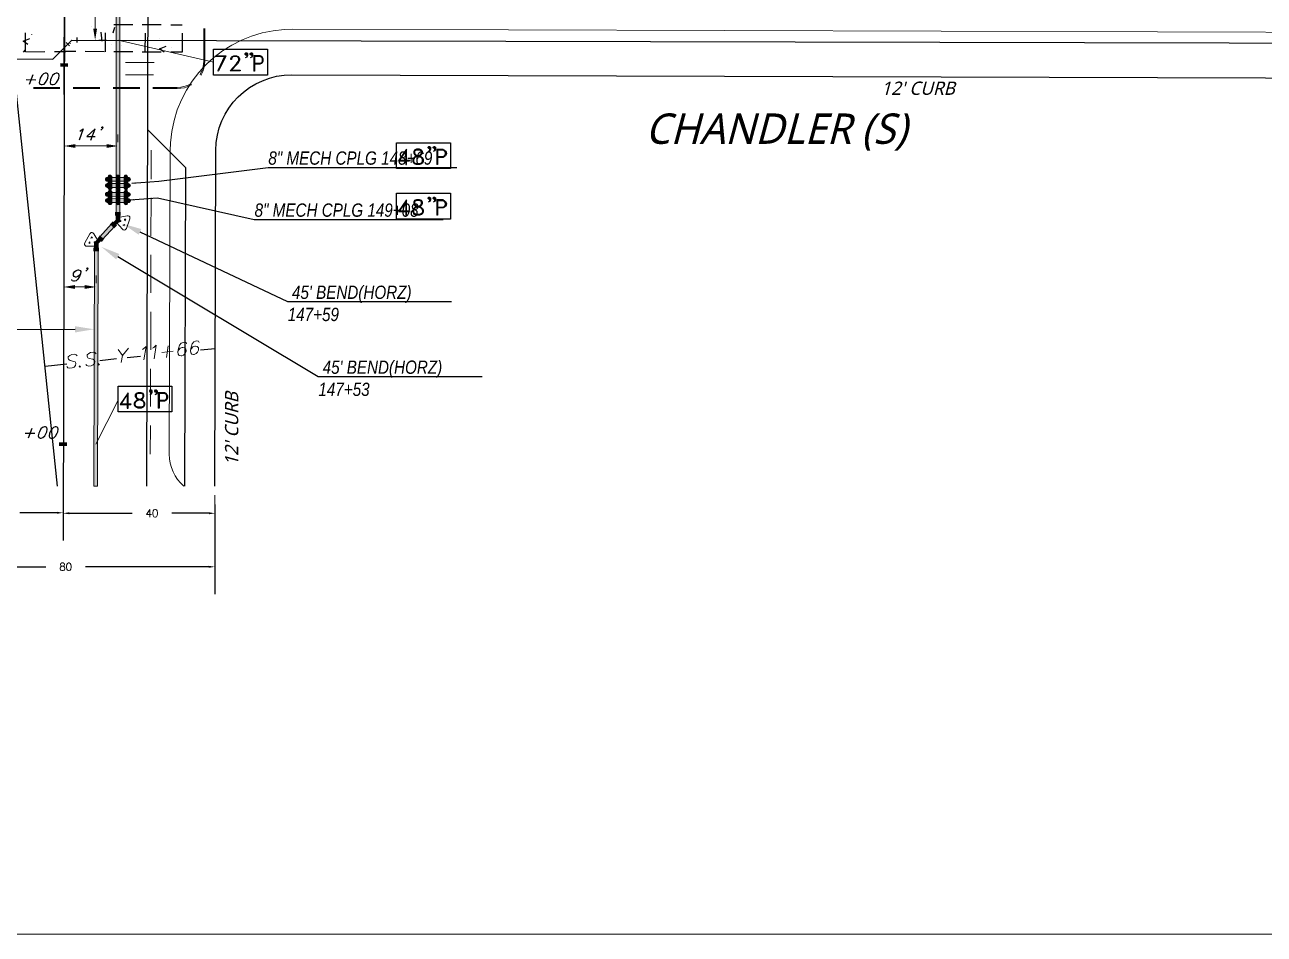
# Model space of a CAD drawing. Header units: feet. Extents: x 25 to 852, y 24 to 570.
# Drawn here: x 244.5 to 571, y 24.2 to 263.9 of the extents above; entities that cross this region are included whole.
import ezdxf
from ezdxf import colors
from ezdxf.entities.mleader import LeaderData, LeaderLine
from ezdxf.math import Vec2, Vec3

# ---------------------------------------------------------------- set-up
doc = ezdxf.new("R2010")
doc.units = ezdxf.units.FT
doc.header["$MEASUREMENT"] = 0
for name, color, linetype in [('A-BLDG', 7, 'Continuous'), ('PDF_Geometry', 7, 'Continuous'), ('PDF_Solid Fills', 7, 'Continuous')]:
    doc.layers.add(name, color=color, linetype=linetype)
doc.styles.get("Standard").update_dxf_attribs({"font": 'simplex.shx'})
doc.dimstyles.new('Annotative', dxfattribs={"dimtxt": 0.18, "dimasz": 0.18, "dimexe": 0.18, "dimexo": 0.0625, "dimgap": 0.09, "dimtad": 0, "dimtih": 1, "dimtoh": 1, "dimdec": 4, "dimzin": 0, "dimdsep": 46, "dimtxsty": 'Standard', "dimcen": 0.09, "dimadec": 0, "dimazin": 0, "dimtfac": 1, "dimtdec": 4, "dimtofl": 0, "dimtmove": 0, "dimatfit": 3, "dimfxl": 1, "dimtolj": 1, "dimtzin": 0, "dimarcsym": 0})

# ---------------------------------------------------------------- blocks, each defined once
blk = doc.blocks.new('*D5')
at = {"color": 0, "lineweight": -2, "transparency": 16777216}
for p, q in [((214.6, 139.8), (214.6, 128.06)), ((254.6, 137.6), (254.6, 128.06)), ((216.2, 135.26), (232.79, 135.26)), ((253, 135.26), (243.23, 135.26))]:
    blk.add_line(p, q, dxfattribs=at)
at = {"color": 0, "transparency": 16777216}
for points in [[(216.2, 135.52), (216.2, 134.99), (214.6, 135.26)], [(253, 135.52), (253, 134.99), (254.6, 135.26)]]:
    blk.add_solid(points, dxfattribs=at)
at = {"layer": 'Defpoints', "color": 0, "transparency": 16777216}
for p in [(214.6, 142.3), (254.6, 140.1), (254.6, 135.26)]:
    blk.add_point(p, dxfattribs=at)
at = {"color": 0, "transparency": 16777216, "insert": (238.01, 135.26), "char_height": 2, "attachment_point": 5}
blk.add_mtext('\\A1;40', dxfattribs=at)
blk = doc.blocks.new('*D6')
at = {"color": 0, "lineweight": -2, "transparency": 16777216}
for p, q in [((254.63, 139.67), (254.63, 127.92)), ((294.63, 137.47), (294.63, 127.92)), ((256.23, 135.12), (272.82, 135.12)), ((293.03, 135.12), (283.26, 135.12))]:
    blk.add_line(p, q, dxfattribs=at)
at = {"color": 0, "transparency": 16777216}
for points in [[(256.23, 135.39), (256.23, 134.86), (254.63, 135.12)], [(293.03, 135.39), (293.03, 134.86), (294.63, 135.12)]]:
    blk.add_solid(points, dxfattribs=at)
at = {"layer": 'Defpoints', "color": 0, "transparency": 16777216}
for p in [(254.63, 142.17), (294.63, 139.97), (294.63, 135.12)]:
    blk.add_point(p, dxfattribs=at)
at = {"color": 0, "transparency": 16777216, "insert": (278.04, 135.12), "char_height": 2, "attachment_point": 5}
blk.add_mtext('\\A1;40', dxfattribs=at)
blk = doc.blocks.new('*D7')
at = {"color": 0, "lineweight": -2, "transparency": 16777216}
for p, q in [((294.6, 128.2), (294.6, 113.82)), ((214.6, 125.56), (214.6, 113.82)), ((216.2, 121.02), (250.08, 121.02)), ((293, 121.02), (260.52, 121.02))]:
    blk.add_line(p, q, dxfattribs=at)
at = {"color": 0, "transparency": 16777216}
for points in [[(216.2, 121.28), (216.2, 120.75), (214.6, 121.02)], [(293, 121.28), (293, 120.75), (294.6, 121.02)]]:
    blk.add_solid(points, dxfattribs=at)
at = {"layer": 'Defpoints', "color": 0, "transparency": 16777216}
for p in [(294.6, 130.7), (214.6, 128.06), (294.6, 121.02)]:
    blk.add_point(p, dxfattribs=at)
at = {"color": 0, "transparency": 16777216, "insert": (255.3, 121.02), "char_height": 2, "attachment_point": 5}
blk.add_mtext('\\A1;80', dxfattribs=at)

msp = doc.modelspace()

# ---------------------------------------------------------------- hatches: boundary and pattern name
at = {"transparency": 33554559}
for points in [[(269.07, 212.33), (269.57, 212.33), (269.67, 372.83), (268.67, 372.83), (268.57, 212.33)], [(269.57, 212.33), (269.53, 212.13), (269.43, 211.97), (269.27, 211.87), (269.07, 211.83), (268.87, 211.87), (268.7, 211.97), (268.6, 212.13), (268.57, 212.33), (269.07, 212.33)], [(264.57, 207.53), (264.93, 207.2), (268.23, 210.83), (267.5, 211.5), (264.2, 207.87)], [(267.5, 211.5), (267.67, 211.63), (267.83, 211.67), (268.03, 211.63), (268.2, 211.53), (268.33, 211.37), (268.37, 211.2), (268.33, 211), (268.23, 210.83), (267.87, 211.17)], [(262.87, 206.33), (262.9, 206.53), (263, 206.7), (263.17, 206.8), (263.37, 206.83), (263.57, 206.8), (263.73, 206.7), (263.83, 206.53), (263.87, 206.33), (263.37, 206.33)], [(264.93, 207.2), (264.77, 207.07), (264.6, 207.03), (264.4, 207.07), (264.23, 207.17), (264.1, 207.33), (264.07, 207.5), (264.1, 207.7), (264.2, 207.87), (264.57, 207.53)]]:
    msp.add_hatch(color=5, dxfattribs=at).paths.add_polyline_path(points)
at = {"layer": 'PDF_Solid Fills', "transparency": 33554559}
for color, points in [(5, [(254.9, 245.6), (255, 245.6), (255.07, 275.83), (254.87, 275.83), (254.8, 245.6)]), (256, [(255, 245.6), (254.93, 245.5), (254.83, 245.5), (254.8, 245.6), (254.9, 245.6)]), (256, [(266.27, 222.63), (266.07, 222.67), (265.9, 222.77), (265.8, 222.93), (265.77, 223.13), (265.8, 223.33), (265.9, 223.5), (266.07, 223.6), (266.27, 223.63), (266.27, 223.13)]), (256, [(266.27, 221.03), (266.07, 221.07), (265.9, 221.17), (265.8, 221.33), (265.77, 221.53), (265.8, 221.73), (265.9, 221.9), (266.07, 222), (266.27, 222.03), (266.27, 221.53)]), (256, [(271.87, 223.13), (271.87, 223.63), (266.27, 223.63), (266.27, 222.63), (271.87, 222.63)]), (256, [(271.87, 221.53), (271.87, 222.03), (266.27, 222.03), (266.27, 221.03), (271.87, 221.03)]), (256, [(266.47, 223.73), (266.5, 223.93), (266.6, 224.1), (266.77, 224.2), (266.97, 224.23), (267.17, 224.2), (267.33, 224.1), (267.43, 223.93), (267.47, 223.73), (266.97, 223.73)]), (256, [(266.97, 220.93), (267.47, 220.93), (267.47, 223.73), (266.47, 223.73), (266.47, 220.93)]), (256, [(268.57, 223.73), (268.6, 223.93), (268.7, 224.1), (268.87, 224.2), (269.07, 224.23), (269.27, 224.2), (269.43, 224.1), (269.53, 223.93), (269.57, 223.73), (269.07, 223.73)]), (256, [(269.07, 220.93), (269.57, 220.93), (269.57, 223.73), (268.57, 223.73), (268.57, 220.93)]), (256, [(270.67, 223.73), (270.7, 223.93), (270.8, 224.1), (270.97, 224.2), (271.17, 224.23), (271.37, 224.2), (271.53, 224.1), (271.63, 223.93), (271.67, 223.73), (271.17, 223.73)]), (256, [(271.17, 220.93), (271.67, 220.93), (271.67, 223.73), (270.67, 223.73), (270.67, 220.93)]), (256, [(271.87, 223.63), (272.07, 223.6), (272.23, 223.5), (272.33, 223.33), (272.37, 223.13), (272.33, 222.93), (272.23, 222.77), (272.07, 222.67), (271.87, 222.63), (271.87, 223.13)]), (256, [(271.87, 222.03), (272.07, 222), (272.23, 221.9), (272.33, 221.73), (272.37, 221.53), (272.33, 221.33), (272.23, 221.17), (272.07, 221.07), (271.87, 221.03), (271.87, 221.53)]), (256, [(266.27, 218.67), (266.07, 218.7), (265.9, 218.8), (265.8, 218.97), (265.77, 219.17), (265.8, 219.37), (265.9, 219.53), (266.07, 219.63), (266.27, 219.67), (266.27, 219.17)]), (256, [(271.87, 219.13), (271.87, 219.63), (266.27, 219.67), (266.27, 218.67), (271.87, 218.63)]), (256, [(267.47, 220.93), (267.43, 220.73), (267.33, 220.57), (267.17, 220.47), (266.97, 220.43), (266.77, 220.47), (266.6, 220.57), (266.5, 220.73), (266.47, 220.93), (266.97, 220.93)]), (256, [(266.47, 219.77), (266.5, 219.97), (266.6, 220.13), (266.77, 220.23), (266.97, 220.27), (267.17, 220.23), (267.33, 220.13), (267.43, 219.97), (267.47, 219.77), (266.97, 219.77)]), (256, [(266.97, 216.97), (267.47, 216.97), (267.47, 219.77), (266.47, 219.77), (266.47, 216.97)]), (256, [(269.57, 220.93), (269.53, 220.73), (269.43, 220.57), (269.27, 220.47), (269.07, 220.43), (268.87, 220.47), (268.7, 220.57), (268.6, 220.73), (268.57, 220.93), (269.07, 220.93)]), (256, [(268.57, 219.73), (268.6, 219.93), (268.7, 220.1), (268.87, 220.2), (269.07, 220.23), (269.27, 220.2), (269.43, 220.1), (269.53, 219.93), (269.57, 219.73), (269.07, 219.73)]), (256, [(269.07, 216.93), (269.57, 216.93), (269.57, 219.73), (268.57, 219.73), (268.57, 216.93)]), (256, [(271.67, 220.93), (271.63, 220.73), (271.53, 220.57), (271.37, 220.47), (271.17, 220.43), (270.97, 220.47), (270.8, 220.57), (270.7, 220.73), (270.67, 220.93), (271.17, 220.93)]), (256, [(270.67, 219.73), (270.7, 219.93), (270.8, 220.1), (270.97, 220.2), (271.17, 220.23), (271.37, 220.2), (271.53, 220.1), (271.63, 219.93), (271.67, 219.73), (271.17, 219.73)]), (256, [(271.17, 216.93), (271.67, 216.93), (271.67, 219.73), (270.67, 219.73), (270.67, 216.93)]), (256, [(271.87, 219.63), (272.07, 219.6), (272.23, 219.5), (272.33, 219.33), (272.37, 219.13), (272.33, 218.93), (272.23, 218.77), (272.07, 218.67), (271.87, 218.63), (271.87, 219.13)]), (256, [(266.27, 217.07), (266.07, 217.1), (265.9, 217.2), (265.8, 217.37), (265.77, 217.57), (265.8, 217.77), (265.9, 217.93), (266.07, 218.03), (266.27, 218.07), (266.27, 217.57)]), (256, [(271.87, 217.53), (271.87, 218.03), (266.27, 218.07), (266.27, 217.07), (271.87, 217.03)]), (256, [(267.47, 216.97), (267.43, 216.77), (267.33, 216.6), (267.17, 216.5), (266.97, 216.47), (266.77, 216.5), (266.6, 216.6), (266.5, 216.77), (266.47, 216.97), (266.97, 216.97)]), (256, [(269.57, 216.93), (269.53, 216.73), (269.43, 216.57), (269.27, 216.47), (269.07, 216.43), (268.87, 216.47), (268.7, 216.57), (268.6, 216.73), (268.57, 216.93), (269.07, 216.93)]), (256, [(271.67, 216.93), (271.63, 216.73), (271.53, 216.57), (271.37, 216.47), (271.17, 216.43), (270.97, 216.47), (270.8, 216.57), (270.7, 216.73), (270.67, 216.93), (271.17, 216.93)]), (256, [(271.87, 218.03), (272.07, 218), (272.23, 217.9), (272.33, 217.73), (272.37, 217.53), (272.33, 217.33), (272.23, 217.17), (272.07, 217.07), (271.87, 217.03), (271.87, 217.53)]), (5, [(263.2, 142.3), (263.7, 142.3), (263.87, 206.33), (262.87, 206.33), (262.7, 142.3)])]:
    msp.add_hatch(color=color, dxfattribs=at).paths.add_polyline_path(points)

# ---------------------------------------------------------------- linework, layer by layer
at = {"color": 4, "flags": 128}
msp.add_lwpolyline([(255.42, 448.14), (254.6, 130.87)], dxfattribs=at)
at = {"color": 1, "flags": 128}
for points in [[(277.4, 446.83), (276.63, 142.3)], [(241.73, 254.87), (251.9, 254.83), (256.93, 259.83), (599.9, 259.07)], [(255.4, 259.23), (256.3, 258.3)], [(258.23, 260.5), (258.23, 259.2)], [(276.87, 236.3), (286.83, 226.27), (286.63, 142.3)]]:
    msp.add_lwpolyline(points, dxfattribs=at)
at = {"color": 5, "lineweight": 0}
for points in [[(269.07, 212.33), (269.57, 212.33), (269.67, 372.83), (268.67, 372.83), (268.57, 212.33)], [(264.57, 207.53), (264.93, 207.2), (268.23, 210.83), (267.5, 211.5), (264.2, 207.87)]]:
    msp.add_lwpolyline(points, close=True, dxfattribs=at)
at = {"color": 6, "lineweight": 15}
msp.add_lwpolyline([(599.9, 261.83), (314.93, 262.7), (312.9, 262.63, 0.377968), (282.93, 232.8), (282.83, 230.77), (282.6, 150.7, 0.218036), (286.43, 142.3)], format="xyb", dxfattribs=at)
at = {"color": 3, "lineweight": 25}
msp.add_lwpolyline([(253.17, 142.3), (241.13, 257.67)], dxfattribs=at)
at = {"color": 6, "flags": 128}
msp.add_lwpolyline([(294.63, 142.3), (294.83, 230.77, -0.412716), (314.9, 250.7), (599.9, 249.83)], format="xyb", dxfattribs=at)
at = {"color": 5, "lineweight": 70}
for points in [[(269.07, 214.03), (269.07, 212.33), (267.87, 211.17)], [(269.77, 214.03), (268.33, 214.03)], [(267.37, 211.67), (268.4, 210.63)], [(264.57, 207.53), (263.37, 206.33), (263.37, 204.67)], [(264.03, 208.03), (265.07, 207.03)], [(264.07, 204.67), (262.63, 204.67)]]:
    msp.add_lwpolyline(points, dxfattribs=at)
at = {"color": 5, "lineweight": 0}
for points in [[(269.57, 212.33), (269.53, 212.13), (269.43, 211.97), (269.27, 211.87), (269.07, 211.83), (268.87, 211.87), (268.7, 211.97), (268.6, 212.13), (268.57, 212.33)], [(267.5, 211.5), (267.67, 211.63), (267.83, 211.67), (268.03, 211.63), (268.2, 211.53), (268.33, 211.37), (268.37, 211.2), (268.33, 211), (268.23, 210.83)], [(262.87, 206.33), (262.9, 206.53), (263, 206.7), (263.17, 206.8), (263.37, 206.83), (263.57, 206.8), (263.73, 206.7), (263.83, 206.53), (263.87, 206.33)], [(264.93, 207.2), (264.77, 207.07), (264.6, 207.03), (264.4, 207.07), (264.23, 207.17), (264.1, 207.33), (264.07, 207.5), (264.1, 207.7), (264.2, 207.87)]]:
    msp.add_lwpolyline(points, dxfattribs=at)
at = {"color": 5, "lineweight": 15}
for points in [[(271.3, 210.17), (272.2, 212.73), (272.23, 213), (272.17, 213.23), (272, 213.4), (271.77, 213.53), (271.5, 213.53), (269.17, 213.07)], [(263.93, 206.77), (262.7, 208.8), (262.5, 209), (262.27, 209.1), (262.03, 209.1), (261.8, 208.97), (261.63, 208.8)], [(268.7, 211.8), (270.3, 209.97), (270.47, 209.83), (270.73, 209.77), (270.97, 209.8), (271.17, 209.97), (271.3, 210.17)], [(261.63, 208.8), (260.33, 206.4), (260.27, 206.17), (260.3, 205.93), (260.43, 205.7), (260.63, 205.57), (260.87, 205.53), (263.27, 205.57)]]:
    msp.add_lwpolyline(points, dxfattribs=at)
for points in [[(269.7, 212.03), (269.77, 212.07), (269.83, 212.1), (269.83, 212.2), (269.77, 212.27), (269.67, 212.23), (269.63, 212.2), (269.63, 212.1)], [(270.93, 212.23), (271.13, 212.63), (270.83, 212.67)], [(270.4, 211.07), (270.83, 211.23), (270.7, 210.87)], [(261.67, 206.7), (261.4, 206.33), (261.7, 206.27)], [(262.37, 207.73), (261.93, 207.67), (262.13, 208)], [(262.93, 206.67), (262.83, 206.67), (262.77, 206.63), (262.77, 206.53), (262.8, 206.47), (262.9, 206.47), (262.97, 206.53), (262.97, 206.6)]]:
    msp.add_lwpolyline(points, close=True, dxfattribs=at)
at = {"layer": 'A-BLDG', "color": 5, "lineweight": 0}
msp.add_lwpolyline([(263.2, 142.3), (263.7, 142.3), (263.87, 206.33), (262.87, 206.33), (262.7, 142.3)], close=True, dxfattribs=at)
at = {"layer": 'PDF_Geometry', "lineweight": 0}
for points in [[(254.9, 245.6), (255, 245.6), (255.07, 275.83), (254.87, 275.83), (254.8, 245.6)], [(271.87, 223.13), (271.87, 223.63), (266.27, 223.63), (266.27, 222.63), (271.87, 222.63)], [(271.87, 221.53), (271.87, 222.03), (266.27, 222.03), (266.27, 221.03), (271.87, 221.03)], [(266.97, 220.93), (267.47, 220.93), (267.47, 223.73), (266.47, 223.73), (266.47, 220.93)], [(269.07, 220.93), (269.57, 220.93), (269.57, 223.73), (268.57, 223.73), (268.57, 220.93)], [(271.17, 220.93), (271.67, 220.93), (271.67, 223.73), (270.67, 223.73), (270.67, 220.93)], [(271.87, 219.13), (271.87, 219.63), (266.27, 219.67), (266.27, 218.67), (271.87, 218.63)], [(266.97, 216.97), (267.47, 216.97), (267.47, 219.77), (266.47, 219.77), (266.47, 216.97)], [(269.07, 216.93), (269.57, 216.93), (269.57, 219.73), (268.57, 219.73), (268.57, 216.93)], [(271.17, 216.93), (271.67, 216.93), (271.67, 219.73), (270.67, 219.73), (270.67, 216.93)], [(271.87, 217.53), (271.87, 218.03), (266.27, 218.07), (266.27, 217.07), (271.87, 217.03)]]:
    msp.add_lwpolyline(points, close=True, dxfattribs=at)
at = {"layer": 'PDF_Geometry', "lineweight": 15}
for points in [[(263.07, 262.83), (263.07, 272.83)], [(290.7, 250.8), (290.73, 250.87), (291.13, 251.67), (291.43, 252.53), (291.6, 253.43), (291.67, 254.37), (291.67, 262.87)], [(290.9, 250.57), (291, 250.7), (291.4, 251.57), (291.73, 252.47), (291.9, 253.4), (291.97, 254.37), (291.97, 262.87)], [(266.03, 259.83), (264.07, 259.83)], [(294.27, 254.03), (269.1, 259.8)], [(278.57, 253.9), (271.07, 253.9)], [(278.47, 250.73), (271.07, 250.73)], [(278.3, 247.37), (284.67, 247.37), (285.6, 247.4), (286.47, 247.6), (287.37, 247.9), (288.23, 248.33)], [(278.3, 247.07), (284.67, 247.07), (285.63, 247.13), (286.57, 247.3), (287.47, 247.6), (288.33, 248.03), (288.47, 248.13)], [(246.8, 247.37), (253.8, 247.37)], [(246.8, 247.07), (253.8, 247.07)], [(257.3, 247.37), (264.3, 247.37)], [(257.3, 247.07), (264.3, 247.07)], [(267.8, 247.37), (274.8, 247.37)], [(267.8, 247.07), (274.8, 247.07)], [(257.83, 231.93), (266.07, 231.93)], [(269.07, 234.93), (269.07, 232.93)], [(277.83, 230.8), (277.83, 223.23)], [(277.8, 218.23), (277.77, 208.23)], [(277.77, 203.23), (277.73, 193.23)], [(263.33, 197.77), (263.33, 195.77)], [(257.73, 194.77), (260.33, 194.77)], [(277.73, 188.23), (277.7, 178.23)], [(287.13, 179.77), (287.03, 180.1), (286.57, 180.2), (286.23, 180.17), (285.7, 179.97), (285.3, 179.4), (285, 178.53), (284.87, 177.67), (284.93, 177.03), (285.2, 176.7), (285.7, 176.6), (285.87, 176.6), (286.37, 176.83), (286.77, 177.23), (287, 177.73), (287.03, 177.93), (286.93, 178.4), (286.67, 178.73), (286.2, 178.83), (286.03, 178.8), (285.5, 178.6), (285.13, 178.2), (284.87, 177.67)], [(290.47, 180.13), (290.33, 180.47), (289.87, 180.57), (289.53, 180.53), (289.03, 180.33), (288.6, 179.77), (288.33, 178.9), (288.2, 178.03), (288.23, 177.37), (288.53, 177.07), (289, 176.97), (289.17, 176.97), (289.7, 177.2), (290.07, 177.57), (290.3, 178.1), (290.33, 178.27), (290.27, 178.77), (289.97, 179.07), (289.5, 179.2), (289.33, 179.17), (288.8, 178.97), (288.43, 178.57), (288.2, 178.03)], [(258.33, 176.6), (258.03, 176.9), (257.57, 177.03), (256.9, 176.97), (256.4, 176.73), (256, 176.37), (255.97, 176), (256.07, 175.7), (256.2, 175.53), (256.5, 175.4), (257.47, 175.17), (257.77, 175.03), (257.9, 174.9), (258, 174.57), (257.93, 174.03), (257.53, 173.67), (257.03, 173.43), (256.37, 173.37), (255.9, 173.5), (255.6, 173.8)], [(263.3, 177.17), (263, 177.47), (262.53, 177.57), (261.87, 177.5), (261.37, 177.27), (260.97, 176.9), (260.93, 176.57), (261.03, 176.23), (261.17, 176.07), (261.47, 175.93), (262.43, 175.73), (262.73, 175.57), (262.87, 175.43), (262.97, 175.1), (262.9, 174.6), (262.53, 174.23), (262, 174), (261.33, 173.93), (260.87, 174.03), (260.57, 174.33)], [(269.17, 178.3), (270.23, 176.73), (271.83, 178.6)], [(270.23, 176.73), (269.93, 174.87)], [(275.53, 178.33), (275.9, 178.53), (276.47, 179.1), (275.9, 175.53)], [(278.17, 178.63), (278.53, 178.83), (279.1, 179.4), (278.57, 175.8)], [(280.63, 177.53), (283.6, 177.87)], [(282.33, 179.23), (281.87, 176.17)], [(259.07, 174), (258.87, 173.83), (259, 173.67), (259.2, 173.87)], [(264.03, 174.57), (263.83, 174.37), (263.97, 174.2), (264.17, 174.4)], [(277.67, 173.23), (277.67, 163.23)], [(269.07, 164.77), (263.23, 153.37)], [(277.63, 158.23), (277.6, 150.67)], [(254.6, 140.1), (254.6, 130.87)], [(294.6, 139.87), (294.6, 121.53)], [(254.6, 134.87), (254.6, 132.87)], [(25.2, 24.17), (852.43, 24.17)]]:
    msp.add_lwpolyline(points, dxfattribs=at)
at = {"layer": 'PDF_Geometry', "lineweight": 25}
for points in [[(244.6, 261.73), (244.6, 256.77)], [(246.43, 261.27), (246.43, 261.3)], [(262.23, 263.33), (262.23, 263.37)], [(264.9, 259.53), (264.63, 261.9)], [(265.7, 261.73), (265.67, 256.77)], [(267.77, 261.73), (268.27, 263.23)], [(272.97, 263.87), (267.97, 263.87)], [(280.47, 263.83), (275.47, 263.83)], [(276.2, 261.7), (276.17, 256.7)], [(286.03, 263.8), (282.97, 263.8)], [(286.03, 261.63), (286, 256.67)], [(245.33, 258.7), (244.1, 259.53), (245.83, 260.23)], [(251.9, 254.83), (256.93, 259.83)], [(256.57, 258.9), (256.57, 258.93)], [(267.37, 258.67), (267.37, 258.7)], [(269.9, 258.33), (269.9, 258.37)], [(280, 260.27), (280, 260.3)], [(281.27, 256.7), (280.03, 257.53), (281.77, 258.23)], [(241.73, 254.87), (251.9, 254.83)], [(244.2, 256.7), (244.7, 257.3)], [(244.83, 256.77), (249.83, 256.8)], [(252.33, 256.8), (255.37, 256.83)], [(254.53, 256.9), (254.53, 256.93)], [(257.97, 256.8), (254.9, 256.83)], [(265.47, 256.77), (260.47, 256.8)], [(272.97, 256.73), (267.97, 256.77)], [(280.47, 256.7), (275.47, 256.7)], [(286, 256.67), (282.97, 256.67)], [(283.27, 257.77), (283.27, 257.8)], [(297.27, 255.5), (294.8, 255.5), (294.8, 255.7), (297.47, 255.7), (295.57, 251.7)], [(297.27, 255.7), (295.37, 251.7), (295.57, 251.7)], [(298.6, 251.7), (300.33, 253.6), (300.7, 254.17), (300.9, 254.57), (300.9, 254.93), (300.7, 255.33), (300.33, 255.5), (299.57, 255.5), (299.2, 255.33), (299, 254.93), (299, 254.73), (298.8, 254.73), (298.8, 254.93), (299, 255.33), (299.2, 255.5), (299.57, 255.7), (300.33, 255.7), (300.7, 255.5), (300.9, 255.33), (301.1, 254.93), (301.1, 254.57), (300.9, 254.17), (300.53, 253.6), (298.8, 251.7)], [(303, 255.33), (303.2, 256.07), (303, 255.9), (302.8, 255.9), (302.6, 256.07), (302.6, 256.27), (302.8, 256.47), (303, 256.47), (303.2, 256.27), (303.2, 255.7), (303, 255.33), (302.6, 255.13)], [(303, 255.9), (303.2, 255.7)], [(304.33, 255.33), (304.53, 256.07), (304.33, 255.9), (304.13, 255.9), (303.93, 256.07), (303.93, 256.27), (304.13, 256.47), (304.33, 256.47), (304.53, 256.27), (304.53, 255.7), (304.33, 255.33), (303.93, 255.13)], [(304.33, 255.9), (304.53, 255.7)], [(305.07, 253.6), (306.57, 253.6), (306.97, 253.77), (307.13, 253.97), (307.33, 254.33), (307.33, 254.93), (307.13, 255.3), (306.97, 255.5), (306.57, 255.67), (304.87, 255.67), (304.87, 251.67)], [(305.07, 253.77), (306.57, 253.77), (306.97, 253.97), (307.13, 254.33), (307.13, 254.93), (306.97, 255.3), (306.57, 255.5), (305.07, 255.5), (305.07, 251.67), (304.87, 251.67)], [(298.8, 251.9), (301.27, 251.9), (301.27, 251.7), (298.6, 251.7)], [(244.9, 249.43), (247.47, 249.4)], [(246.63, 250.7), (245.7, 248.13)], [(259, 235.87), (259.33, 236), (259.93, 236.43), (258.83, 233.43)], [(261.97, 233.43), (263.07, 236.43), (260.9, 234.43), (263.07, 234.43)], [(265.07, 236.87), (264.87, 236.7), (264.8, 236.87), (265, 237), (265.07, 236.87), (264.97, 236.57), (264.73, 236.3), (264.53, 236.13)], [(351.17, 230.67), (351.37, 231.43), (351.17, 231.23), (351, 231.23), (350.8, 231.43), (350.8, 231.63), (351, 231.83), (351.17, 231.83), (351.37, 231.63), (351.37, 231.07), (351.17, 230.67), (350.8, 230.5)], [(352.5, 230.67), (352.7, 231.43), (352.5, 231.23), (352.33, 231.23), (352.13, 231.43), (352.13, 231.63), (352.33, 231.83), (352.5, 231.83), (352.7, 231.63), (352.7, 231.07), (352.5, 230.67), (352.13, 230.5)], [(343.17, 228), (344.9, 230.5), (344.9, 227.07), (345.07, 227.07), (345.07, 231.07), (343, 228), (345.83, 228)], [(347.37, 230.87), (347.17, 230.5), (347.17, 230.1), (347.37, 229.73), (347.73, 229.53), (348.5, 229.33), (348.9, 229.17), (349.27, 228.77), (349.47, 228.4), (349.47, 227.83), (349.27, 227.43), (349.07, 227.23), (348.5, 227.07), (347.73, 227.07), (347.17, 227.23), (347, 227.43), (346.8, 227.83), (346.8, 228.4), (347, 228.77), (347.37, 229.17), (347.73, 229.33), (348.5, 229.53), (348.9, 229.73), (349.07, 230.1), (349.07, 230.5), (348.9, 230.87)], [(349.07, 230.67), (348.5, 230.87), (347.73, 230.87), (347.17, 230.67)], [(351.17, 231.23), (351.37, 231.07)], [(352.5, 231.23), (352.7, 231.07)], [(354.77, 231.03), (353.03, 231.03), (353.03, 227.03)], [(353.23, 229.13), (354.77, 229.13), (355.13, 229.33), (355.33, 229.7), (355.33, 230.27), (355.13, 230.67), (354.77, 230.83), (353.23, 230.83), (353.23, 227.03), (353.03, 227.03)], [(354.77, 228.93), (353.23, 228.93)], [(343.17, 228.2), (345.83, 228.2), (345.83, 228)], [(347, 227.63), (347.57, 227.23)], [(348.7, 227.23), (349.27, 227.63)], [(343.17, 214.67), (344.9, 217.13), (344.9, 213.7), (345.07, 213.7), (345.07, 217.7), (342.97, 214.67), (345.83, 214.67)], [(347.37, 217.53), (347.17, 217.13), (347.17, 216.77), (347.37, 216.37), (347.73, 216.2), (348.5, 216), (348.9, 215.8), (349.27, 215.43), (349.47, 215.03), (349.47, 214.47), (349.27, 214.1), (349.07, 213.9), (348.5, 213.7), (347.73, 213.7), (347.17, 213.9), (346.97, 214.1), (346.8, 214.47), (346.8, 215.03), (346.97, 215.43), (347.37, 215.8), (347.73, 216), (348.5, 216.2), (348.9, 216.37), (349.07, 216.77), (349.07, 217.13), (348.9, 217.53)], [(349.07, 217.33), (348.5, 217.53), (347.73, 217.53), (347.17, 217.33)], [(351.17, 217.33), (351.37, 218.1), (351.17, 217.9), (350.97, 217.9), (350.8, 218.1), (350.8, 218.3), (350.97, 218.47), (351.17, 218.47), (351.37, 218.3), (351.37, 217.7), (351.17, 217.33), (350.8, 217.13)], [(351.17, 217.9), (351.37, 217.7)], [(352.5, 217.33), (352.7, 218.1), (352.5, 217.9), (352.3, 217.9), (352.13, 218.1), (352.13, 218.3), (352.3, 218.47), (352.5, 218.47), (352.7, 218.3), (352.7, 217.7), (352.5, 217.33), (352.13, 217.13)], [(352.5, 217.9), (352.7, 217.7)], [(354.77, 217.7), (353.03, 217.7), (353.03, 213.7)], [(353.23, 215.8), (354.77, 215.8), (355.13, 215.97), (355.33, 216.37), (355.33, 216.93), (355.13, 217.3), (354.77, 217.5), (353.23, 217.5), (353.23, 213.7), (353.03, 213.7)], [(354.77, 215.6), (353.23, 215.6)], [(343.17, 214.87), (345.83, 214.87), (345.83, 214.67)], [(346.97, 214.3), (347.57, 213.9)], [(348.7, 213.9), (349.27, 214.3)], [(259.2, 198.27), (258.9, 197.83), (258.53, 197.57), (258.03, 197.4), (257.9, 197.4), (257.53, 197.57), (257.33, 197.83), (257.33, 198.27), (257.4, 198.4), (257.7, 198.83), (258.1, 199.13), (258.57, 199.27), (258.7, 199.27), (259.1, 199.13), (259.27, 198.83), (259.2, 198.27), (258.93, 197.57), (258.53, 196.83), (258.1, 196.4), (257.63, 196.27), (257.33, 196.27), (256.97, 196.4), (256.93, 196.7)], [(261.17, 199.7), (260.97, 199.57), (260.87, 199.7), (261.07, 199.83), (261.17, 199.7), (261.07, 199.4), (260.8, 199.13), (260.6, 198.97)], [(275.03, 176.47), (271.5, 176.1)], [(294.7, 178.5), (290.83, 178.1)], [(255.63, 174.43), (249.9, 173.83)], [(268.7, 175.8), (264.3, 175.33)], [(269.83, 163.83), (271.53, 166.3), (271.53, 162.87), (271.73, 162.87), (271.73, 166.87), (269.63, 163.83), (272.5, 163.83)], [(274.03, 166.67), (273.83, 166.3), (273.83, 165.93), (274.03, 165.53), (274.4, 165.33), (275.17, 165.17), (275.53, 164.97), (275.93, 164.6), (276.1, 164.2), (276.1, 163.63), (275.93, 163.27), (275.73, 163.07), (275.17, 162.87), (274.4, 162.87), (273.83, 163.07), (273.63, 163.27), (273.43, 163.63), (273.43, 164.2), (273.63, 164.6), (274.03, 164.97), (274.4, 165.17), (275.17, 165.33), (275.53, 165.53), (275.73, 165.93), (275.73, 166.3), (275.53, 166.67)], [(275.73, 166.5), (275.17, 166.67), (274.4, 166.67), (273.83, 166.5)], [(277.83, 166.5), (278.03, 167.27), (277.83, 167.07), (277.63, 167.07), (277.43, 167.27), (277.43, 167.43), (277.63, 167.63), (277.83, 167.63), (278.03, 167.43), (278.03, 166.87), (277.83, 166.5), (277.43, 166.3)], [(277.83, 167.07), (278.03, 166.87)], [(279.17, 166.5), (279.37, 167.27), (279.17, 167.07), (278.97, 167.07), (278.77, 167.27), (278.77, 167.43), (278.97, 167.63), (279.17, 167.63), (279.37, 167.43), (279.37, 166.87), (279.17, 166.5), (278.77, 166.3)], [(279.17, 167.07), (279.37, 166.87)], [(279.9, 164.77), (281.4, 164.77), (281.8, 164.93), (281.97, 165.13), (282.17, 165.53), (282.17, 166.1), (281.97, 166.47), (281.8, 166.67), (281.4, 166.87), (279.7, 166.87), (279.7, 162.87)], [(279.9, 164.93), (281.4, 164.93), (281.8, 165.13), (281.97, 165.53), (281.97, 166.1), (281.8, 166.47), (281.4, 166.67), (279.9, 166.67), (279.9, 162.87), (279.7, 162.87)], [(269.83, 164), (272.5, 164), (272.5, 163.83)], [(273.63, 163.43), (274.2, 163.07)], [(275.37, 163.07), (275.93, 163.43)], [(246.4, 157.5), (245.43, 154.93)], [(244.63, 156.23), (247.2, 156.23)]]:
    msp.add_lwpolyline(points, dxfattribs=at)
for points in [[(308.43, 257.43), (308.43, 250.63), (294.27, 250.63), (294.27, 257.43)], [(302.8, 256.27), (302.8, 256.07), (303, 256.07), (303, 256.27)], [(304.13, 256.27), (304.13, 256.07), (304.33, 256.07), (304.33, 256.27)], [(249.93, 251.1), (249.47, 250.97), (249.03, 250.53), (248.6, 249.83), (248.47, 249.4), (248.33, 248.7), (248.47, 248.27), (248.83, 248.1), (249.13, 248.1), (249.6, 248.27), (250.03, 248.67), (250.47, 249.4), (250.6, 249.83), (250.73, 250.53), (250.6, 250.97), (250.23, 251.1)], [(252.8, 251.1), (252.33, 250.97), (251.87, 250.53), (251.47, 249.8), (251.3, 249.4), (251.2, 248.67), (251.33, 248.23), (251.7, 248.1), (251.97, 248.1), (252.47, 248.23), (252.9, 248.67), (253.3, 249.37), (253.47, 249.8), (253.6, 250.5), (253.47, 250.93), (253.1, 251.1)], [(356.63, 232.8), (356.63, 226), (342.43, 226), (342.43, 232.8)], [(347.73, 231.07), (347.17, 230.87), (347, 230.5), (347, 230.1), (347.17, 229.73), (347.37, 229.53), (347.73, 229.33), (348.5, 229.17), (348.9, 228.97), (349.07, 228.77), (349.27, 228.4), (349.27, 227.83), (349.07, 227.43), (348.5, 227.23), (347.73, 227.23), (347.17, 227.43), (347, 227.83), (347, 228.4), (347.17, 228.77), (347.37, 228.97), (347.73, 229.17), (348.5, 229.33), (348.9, 229.53), (349.07, 229.73), (349.27, 230.1), (349.27, 230.5), (349.07, 230.87), (348.5, 231.07)], [(351, 231.63), (351, 231.43), (351.17, 231.43), (351.17, 231.63)], [(352.33, 231.63), (352.33, 231.43), (352.5, 231.43), (352.5, 231.63)], [(356.63, 219.47), (356.63, 212.67), (342.43, 212.67), (342.43, 219.47)], [(347.73, 217.7), (347.17, 217.53), (346.97, 217.13), (346.97, 216.77), (347.17, 216.37), (347.37, 216.2), (347.73, 216), (348.5, 215.8), (348.9, 215.63), (349.07, 215.43), (349.27, 215.03), (349.27, 214.47), (349.07, 214.1), (348.5, 213.9), (347.73, 213.9), (347.17, 214.1), (346.97, 214.47), (346.97, 215.03), (347.17, 215.43), (347.37, 215.63), (347.73, 215.8), (348.5, 216), (348.9, 216.2), (349.07, 216.37), (349.27, 216.77), (349.27, 217.13), (349.07, 217.53), (348.5, 217.7)], [(350.97, 218.3), (350.97, 218.1), (351.17, 218.1), (351.17, 218.3)], [(352.3, 218.3), (352.3, 218.1), (352.5, 218.1), (352.5, 218.3)], [(283.27, 168.63), (283.27, 161.83), (269.1, 161.83), (269.1, 168.63)], [(274.4, 166.87), (273.83, 166.67), (273.63, 166.3), (273.63, 165.93), (273.83, 165.53), (274.03, 165.33), (274.4, 165.17), (275.17, 164.97), (275.53, 164.77), (275.73, 164.6), (275.93, 164.2), (275.93, 163.63), (275.73, 163.27), (275.17, 163.07), (274.4, 163.07), (273.83, 163.27), (273.63, 163.63), (273.63, 164.2), (273.83, 164.6), (274.03, 164.77), (274.4, 164.97), (275.17, 165.17), (275.53, 165.33), (275.73, 165.53), (275.93, 165.93), (275.93, 166.3), (275.73, 166.67), (275.17, 166.87)], [(277.63, 167.43), (277.63, 167.27), (277.83, 167.27), (277.83, 167.43)], [(278.97, 167.43), (278.97, 167.27), (279.17, 167.27), (279.17, 167.43)], [(249.7, 157.93), (249.2, 157.77), (248.77, 157.37), (248.37, 156.63), (248.2, 156.2), (248.07, 155.5), (248.2, 155.07), (248.57, 154.93), (248.87, 154.93), (249.33, 155.07), (249.8, 155.5), (250.2, 156.2), (250.37, 156.63), (250.47, 157.33), (250.37, 157.77), (249.97, 157.93)], [(252.53, 157.9), (252.07, 157.77), (251.63, 157.33), (251.2, 156.63), (251.07, 156.2), (250.93, 155.47), (251.07, 155.07), (251.43, 154.9), (251.73, 154.9), (252.2, 155.03), (252.63, 155.47), (253.07, 156.2), (253.2, 156.6), (253.33, 157.33), (253.2, 157.77), (252.83, 157.9)]]:
    msp.add_lwpolyline(points, close=True, dxfattribs=at)
at = {"layer": 'PDF_Geometry', "lineweight": 70}
for points in [[(255.9, 253.27), (253.9, 253.3)], [(255.63, 153.33), (253.63, 153.33)]]:
    msp.add_lwpolyline(points, dxfattribs=at)
at = {"layer": 'PDF_Geometry', "lineweight": 0}
for points in [[(255, 245.6), (254.93, 245.5), (254.83, 245.5), (254.8, 245.6)], [(266.27, 222.63), (266.07, 222.67), (265.9, 222.77), (265.8, 222.93), (265.77, 223.13), (265.8, 223.33), (265.9, 223.5), (266.07, 223.6), (266.27, 223.63)], [(266.27, 221.03), (266.07, 221.07), (265.9, 221.17), (265.8, 221.33), (265.77, 221.53), (265.8, 221.73), (265.9, 221.9), (266.07, 222), (266.27, 222.03)], [(266.47, 223.73), (266.5, 223.93), (266.6, 224.1), (266.77, 224.2), (266.97, 224.23), (267.17, 224.2), (267.33, 224.1), (267.43, 223.93), (267.47, 223.73)], [(268.57, 223.73), (268.6, 223.93), (268.7, 224.1), (268.87, 224.2), (269.07, 224.23), (269.27, 224.2), (269.43, 224.1), (269.53, 223.93), (269.57, 223.73)], [(270.67, 223.73), (270.7, 223.93), (270.8, 224.1), (270.97, 224.2), (271.17, 224.23), (271.37, 224.2), (271.53, 224.1), (271.63, 223.93), (271.67, 223.73)], [(271.87, 223.63), (272.07, 223.6), (272.23, 223.5), (272.33, 223.33), (272.37, 223.13), (272.33, 222.93), (272.23, 222.77), (272.07, 222.67), (271.87, 222.63)], [(271.87, 222.03), (272.07, 222), (272.23, 221.9), (272.33, 221.73), (272.37, 221.53), (272.33, 221.33), (272.23, 221.17), (272.07, 221.07), (271.87, 221.03)], [(266.27, 218.67), (266.07, 218.7), (265.9, 218.8), (265.8, 218.97), (265.77, 219.17), (265.8, 219.37), (265.9, 219.53), (266.07, 219.63), (266.27, 219.67)], [(267.47, 220.93), (267.43, 220.73), (267.33, 220.57), (267.17, 220.47), (266.97, 220.43), (266.77, 220.47), (266.6, 220.57), (266.5, 220.73), (266.47, 220.93)], [(266.47, 219.77), (266.5, 219.97), (266.6, 220.13), (266.77, 220.23), (266.97, 220.27), (267.17, 220.23), (267.33, 220.13), (267.43, 219.97), (267.47, 219.77)], [(269.57, 220.93), (269.53, 220.73), (269.43, 220.57), (269.27, 220.47), (269.07, 220.43), (268.87, 220.47), (268.7, 220.57), (268.6, 220.73), (268.57, 220.93)], [(268.57, 219.73), (268.6, 219.93), (268.7, 220.1), (268.87, 220.2), (269.07, 220.23), (269.27, 220.2), (269.43, 220.1), (269.53, 219.93), (269.57, 219.73)], [(271.67, 220.93), (271.63, 220.73), (271.53, 220.57), (271.37, 220.47), (271.17, 220.43), (270.97, 220.47), (270.8, 220.57), (270.7, 220.73), (270.67, 220.93)], [(270.67, 219.73), (270.7, 219.93), (270.8, 220.1), (270.97, 220.2), (271.17, 220.23), (271.37, 220.2), (271.53, 220.1), (271.63, 219.93), (271.67, 219.73)], [(271.87, 219.63), (272.07, 219.6), (272.23, 219.5), (272.33, 219.33), (272.37, 219.13), (272.33, 218.93), (272.23, 218.77), (272.07, 218.67), (271.87, 218.63)], [(266.27, 217.07), (266.07, 217.1), (265.9, 217.2), (265.8, 217.37), (265.77, 217.57), (265.8, 217.77), (265.9, 217.93), (266.07, 218.03), (266.27, 218.07)], [(267.47, 216.97), (267.43, 216.77), (267.33, 216.6), (267.17, 216.5), (266.97, 216.47), (266.77, 216.5), (266.6, 216.6), (266.5, 216.77), (266.47, 216.97)], [(269.57, 216.93), (269.53, 216.73), (269.43, 216.57), (269.27, 216.47), (269.07, 216.43), (268.87, 216.47), (268.7, 216.57), (268.6, 216.73), (268.57, 216.93)], [(271.67, 216.93), (271.63, 216.73), (271.53, 216.57), (271.37, 216.47), (271.17, 216.43), (270.97, 216.47), (270.8, 216.57), (270.7, 216.73), (270.67, 216.93)], [(271.87, 218.03), (272.07, 218), (272.23, 217.9), (272.33, 217.73), (272.37, 217.53), (272.33, 217.33), (272.23, 217.17), (272.07, 217.07), (271.87, 217.03)]]:
    msp.add_lwpolyline(points, dxfattribs=at)
at = {"layer": 'PDF_Geometry', "lineweight": 25}
for points in [[(354.77, 231.03), (355.86, 230.65), (355.83, 229.33), (354.77, 228.93)], [(354.77, 217.7), (355.83, 217.31), (355.86, 215.98), (354.77, 215.6)]]:
    msp.add_open_spline(points, degree=3, dxfattribs=at)
at = {"layer": 'PDF_Solid Fills', "lineweight": 15, "transparency": 33554559}
for points in [[(262.57, 262.83), (263.57, 262.83), (263.07, 259.83)], [(257.83, 232.43), (257.83, 231.43), (254.83, 231.93)], [(266.07, 232.43), (266.07, 231.43), (269.07, 231.93)], [(257.73, 195.27), (257.73, 194.27), (254.73, 194.77)], [(260.33, 195.27), (260.33, 194.27), (263.33, 194.77)]]:
    msp.add_solid(points, dxfattribs=at)

# ---------------------------------------------------------------- texts
at = {"attachment_point": 1}
for s, width, insert, char_height in [("{\\fMicrosoft YaHei UI|b0|i1|c0|p34;\\H1.16667x;12' CURB\\H0.85714x;^I}", 28.4859, (470.1, 248.91), 3), ('{\\fMicrosoft YaHei UI|b0|i1|c0|p34;CHANDLER (S)}', 85.8683, (407.98, 240.5), 8)]:
    msp.add_mtext_dynamic_manual_height_columns(s, width=width, gutter_width=1, heights=[0], dxfattribs=dict(at, insert=insert, char_height=char_height))
at = {"insert": (297.27, 147.63), "char_height": 3, "attachment_point": 1, "rotation": 90}
msp.add_mtext_dynamic_manual_height_columns("{\\fMicrosoft YaHei UI|b0|i1|c0|p34;\\H1.16667x;12' CURB\\H0.85714x;^I}", width=28.4859, gutter_width=1, heights=[0], dxfattribs=at)

# ---------------------------------------------------------------- dimensions: what is measured, and where the dimension line sits
for base, p1, p2, picture, middle in [((254.6, 135.26), (214.6, 142.3), (254.6, 140.1), '*D5', (238.01, 135.26)), ((294.63, 135.12), (254.63, 142.17), (294.63, 139.97), '*D6', (278.04, 135.12)), ((294.6, 121.02), (214.6, 128.06), (294.6, 130.7), '*D7', (255.3, 121.02))]:
    dim = msp.add_linear_dim(base=base, p1=p1, p2=p2, dimstyle='Annotative', override={"dimtxt": 0.05, "dimasz": 0.04, "dimdec": 0})
    dim.commit()
    dim.dimension.update_dxf_attribs({"geometry": picture, "text_midpoint": middle, "dimtype": 128})

# ---------------------------------------------------------------- leaders
ml = msp.add_multileader_mtext('Standard')
ml.set_content('{\\fTechnic|b0|i1|c2|p2;8" MECH CPLG 148+69}', color=256)
ml.set_leader_properties()
ml.build(insert=Vec2(0, 0))
ml.multileader.update_dxf_attribs({"text_left_attachment_type": 6, "text_right_attachment_type": 6, "dogleg_length": 0, "arrow_head_size": 0})
ctx = ml.context
ctx.base_point, ctx.char_height, ctx.arrow_head_size, ctx.landing_gap_size, ctx.plane_origin = Vec3(308.6, 226.3), 3.5, 0, 0.09, Vec3(318.09, 287.1)
ctx.left_attachment, ctx.right_attachment = 6, 6
notes = []
notes.append((ctx, [(0, (1, 1, 0), (308.6, 226.3), (1, 0), 0, [(0, [(272.71, 222.13), (279.88, 222.68)], 0, [])])]))
ctx.mtext.insert, ctx.mtext.width, ctx.mtext.line_spacing_style, ctx.mtext.flow_direction = Vec3(308.69, 230.5), 50.8205, 2, 5
ml = msp.add_multileader_mtext('Standard')
ml.set_content('{\\fTechnic|b0|i1|c2|p2;8" MECH CPLG 149+08}', color=256)
ml.set_leader_properties()
ml.build(insert=Vec2(0, 0))
ml.multileader.update_dxf_attribs({"text_left_attachment_type": 6, "text_right_attachment_type": 6, "dogleg_length": 0, "arrow_head_size": 0})
ctx = ml.context
ctx.base_point, ctx.char_height, ctx.arrow_head_size, ctx.landing_gap_size, ctx.plane_origin = Vec3(304.98, 212.58), 3.5, 0, 0.09, Vec3(317.72, 282.7)
ctx.left_attachment, ctx.right_attachment = 6, 6
notes.append((ctx, [(0, (1, 1, 0), (304.98, 212.58), (1, 0), 0, [(0, [(272.33, 217.73), (279.51, 218.28)], 0, [])])]))
ctx.mtext.insert, ctx.mtext.width, ctx.mtext.line_spacing_style, ctx.mtext.flow_direction = Vec3(305.07, 216.78), 50.8205, 2, 5
ml = msp.add_multileader_mtext('Standard')
ml.set_content("{\\fTechnic|b0|i1|c2|p2; 45' BEND(HORZ) 147+59}", color=256)
ml.set_leader_properties()
ml.build(insert=Vec2(0, 0))
ml.multileader.update_dxf_attribs({"text_left_attachment_type": 6, "text_right_attachment_type": 6, "dogleg_length": 0, "arrow_head_size": 5})
ctx = ml.context
ctx.base_point, ctx.char_height, ctx.arrow_head_size, ctx.landing_gap_size, ctx.plane_origin = Vec3(313.71, 190.92), 3.5, 5, 0.09, Vec3(312.65, 128.65)
ctx.left_attachment, ctx.right_attachment = 6, 6
notes.append((ctx, [(0, (1, 1, 0), (313.71, 190.92), (1, 0), 0, [(0, [(270.36, 211.43)], 0, [])])]))
ctx.mtext.insert, ctx.mtext.width, ctx.mtext.line_spacing_style, ctx.mtext.flow_direction = Vec3(313.8, 195.12), 42.7008, 2, 5
ml = msp.add_multileader_mtext('Standard')
ml.set_content("{\\fTechnic|b0|i1|c2|p2; 45' BEND(HORZ) 147+53}", color=256)
ml.set_leader_properties()
ml.build(insert=Vec2(0, 0))
ml.multileader.update_dxf_attribs({"text_left_attachment_type": 6, "text_right_attachment_type": 6, "dogleg_length": 0, "arrow_head_size": 5})
ctx = ml.context
ctx.base_point, ctx.char_height, ctx.arrow_head_size, ctx.landing_gap_size, ctx.plane_origin = Vec3(321.79, 171.18), 3.5, 5, 0.09, Vec3(307.02, 122.55)
ctx.left_attachment, ctx.right_attachment = 6, 6
notes.append((ctx, [(0, (1, 1, 0), (321.79, 171.18), (1, 0), 0, [(0, [(264.73, 205.33)], 0, [])])]))
ctx.mtext.insert, ctx.mtext.width, ctx.mtext.line_spacing_style, ctx.mtext.flow_direction = Vec3(321.88, 175.38), 42.7008, 2, 5
ml = msp.add_multileader_mtext('Standard')
ml.set_content("{\\fTechnic|b0|i1|c2|p2;INSTALL 8' RW D.I. PIPE}", color=256)
ml.set_leader_properties()
ml.build(insert=Vec2(0, 0))
ml.multileader.update_dxf_attribs({"text_left_attachment_type": 6, "text_right_attachment_type": 6, "dogleg_length": 0, "arrow_head_size": 5})
ctx = ml.context
ctx.base_point, ctx.char_height, ctx.arrow_head_size, ctx.landing_gap_size, ctx.plane_origin = Vec3(140.67, 183.27), 3.5, 5, 0.09, Vec3(118.47, 149.8)
ctx.left_attachment, ctx.right_attachment, ctx.text_align_type = 6, 6, 2
notes.append((ctx, [(1, (1, 1, 0), (197.81, 183.27), (-1, 0), 0, [(0, [(262.78, 183.63)], 0, [])])]))
ctx.mtext.insert, ctx.mtext.alignment, ctx.mtext.line_spacing_style, ctx.mtext.flow_direction = Vec3(197.72, 187.47), 3, 2, 5
for ctx, leaders in notes:
    for number, flags, end, landing, length, lines in leaders:
        leader = LeaderData()
        leader.index, (leader.has_last_leader_line, leader.has_dogleg_vector, leader.attachment_direction) = number, flags
        leader.last_leader_point, leader.dogleg_vector, leader.dogleg_length = Vec3(end), Vec3(landing), length
        for number, points, colour, breaks in lines:
            line = LeaderLine()
            line.index, line.vertices, line.color, line.breaks = number, Vec3.list(points), colors.encode_raw_color(colour), breaks
            leader.lines.append(line)
        ctx.leaders.append(leader)

doc.saveas('drawing.dxf')
